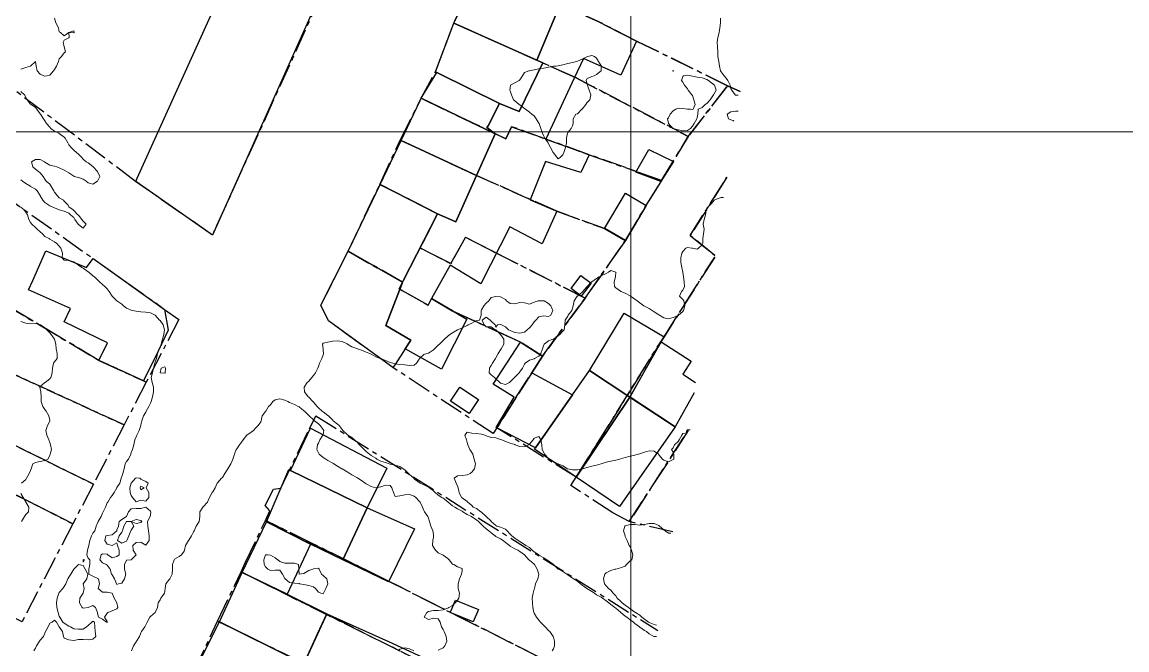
# Model space of a CAD drawing. Header units: centimetres. Extents: x 0 to 642158, y -847 to 649707.
# Drawn here: x 617403.4 to 617518.5, y 619933.3 to 619998.8 of the extents above; entities that cross this region are included whole.
import ezdxf

# ---------------------------------------------------------------- set-up
doc = ezdxf.new("R2010")
doc.units = ezdxf.units.CM
doc.header["$MEASUREMENT"] = 0
doc.linetypes.add('CENTERX2', pattern=[4, 2.5, -0.5, 0.5, -0.5])
doc.layers.add('MEV_grille', color=254, linetype='Continuous', lineweight=9)
doc.layers.add('WAL_topographie 0.5', color=253, linetype='Continuous', lineweight=20)
doc.layers.add('SPW_batiments', color=7, linetype='Continuous')
doc.layers.add('SPW_parcellaire cadastral', color=7, linetype='CENTERX2', lineweight=25, true_color=0xff0542)

# ---------------------------------------------------------------- blocks, each defined once
blk = doc.blocks.new('*U114')
at = {"layer": 'MEV_grille', "transparency": 33554687}
blk.add_lwpolyline([(-1338.46, 0), (1338.46, 0)], dxfattribs=at)
blk = doc.blocks.new('*U115')
at = {"layer": 'MEV_grille', "color": 0, "linetype": 'ByBlock', "lineweight": -2, "transparency": 16777216}
blk.add_blockref('*U114', (0, -2400), dxfattribs=at)
blk = doc.blocks.new('*U112')
at = {"layer": 'MEV_grille', "transparency": 33554687}
blk.add_lwpolyline([(0, 1825.48), (0, -1825.48)], dxfattribs=at)
blk = doc.blocks.new('*U113')
at = {"layer": 'MEV_grille', "color": 0, "linetype": 'ByBlock', "lineweight": -2, "transparency": 16777216}
blk.add_blockref('*U112', (2100, 0), dxfattribs=at)

msp = doc.modelspace()

# ---------------------------------------------------------------- linework, layer by layer
at = {"layer": 'SPW_batiments'}
for points in [[(617434.42, 620001.7), (617423.21, 619976.63), (617415.21, 619982.22), (617415.36, 619982.57), (617425.86, 620005.8), (617434.42, 620001.7)], [(617459.37, 620000.44), (617457.04, 619994.86), (617448.38, 619998.74), (617448.47, 619998.98), (617451.19, 620004.46), (617459.37, 620000.44)], [(617463.42, 619998.91), (617467.42, 619996.87), (617465.77, 619993.32), (617461.89, 619995.04), (617460.93, 619992.98), (617457.97, 619986.64), (617462.08, 619985.16), (617462.29, 619985.08), (617462.39, 619985.04), (617462.49, 619985.01), (617461.61, 619983.16), (617457.94, 619984.3), (617456.33, 619980.3), (617459.13, 619979.1), (617457.58, 619975.72), (617454.21, 619977.5), (617451.18, 619971.52), (617447.98, 619973.47), (617446.06, 619969.99), (617449.73, 619967.84), (617447.09, 619962.64), (617443.3, 619964.76), (617443.89, 619965.67), (617441.29, 619967.2), (617442.96, 619971.51), (617443.04, 619971.72), (617443.11, 619971.86), (617446.69, 619978.84), (617448.58, 619978), (617450.74, 619982.84), (617452.69, 619987.2), (617451.81, 619987.86), (617451.97, 619988.01), (617453.12, 619990.36), (617455.18, 619989.53), (617457.65, 619994.61), (617457.04, 619994.86), (617459.37, 620000.44)], [(617457.04, 619994.86), (617457.65, 619994.61), (617455.18, 619989.53), (617453.12, 619990.36), (617446.8, 619993.47), (617446.6, 619993.57), (617446.45, 619993.65), (617448.38, 619998.74), (617457.04, 619994.86)], [(617446.8, 619993.47), (617453.12, 619990.36), (617451.97, 619988.01), (617451.81, 619987.86), (617452.69, 619987.2), (617444.97, 619990.89), (617445.06, 619991.08), (617445.18, 619991.27), (617446.6, 619993.57), (617446.8, 619993.47)], [(617452.69, 619987.2), (617450.74, 619982.84), (617442.87, 619986.48), (617444.87, 619990.68), (617444.97, 619990.89), (617452.69, 619987.2)], [(617450.74, 619982.84), (617448.58, 619978), (617446.69, 619978.84), (617440.69, 619981.9), (617442.87, 619986.48), (617450.74, 619982.84)], [(617471.26, 619984.29), (617469.97, 619982.22), (617467.34, 619983.19), (617467.45, 619983.37), (617468.72, 619985.56), (617471.26, 619984.29)], [(617446.69, 619978.84), (617443.11, 619971.86), (617443.04, 619971.72), (617437.37, 619974.93), (617437.48, 619975.14), (617440.69, 619981.9), (617446.69, 619978.84)], [(617468.43, 619979.71), (617466.26, 619976.04), (617464.09, 619977.31), (617466.26, 619980.99), (617468.43, 619979.71)], [(617410.09, 619973.23), (617410.78, 619974.18), (617418.23, 619968.87), (617418.61, 619966.7), (617417.55, 619964.52), (617416.03, 619961.4), (617411.38, 619963.55), (617412.26, 619965.38), (617407.74, 619967.58), (617408.41, 619968.95), (617404.03, 619970.9), (617404.48, 619971.9), (617405.86, 619974.98), (617410.09, 619973.23)], [(617443.04, 619971.72), (617442.96, 619971.51), (617441.29, 619967.2), (617443.89, 619965.67), (617443.3, 619964.76), (617442.25, 619963.13), (617442.03, 619962.79), (617435.32, 619967.66), (617434.52, 619969.31), (617437.37, 619974.93), (617443.04, 619971.72)], [(617462.69, 619971.61), (617461.66, 619970.24), (617460.61, 619971.04), (617461.63, 619972.41), (617462.69, 619971.61)], [(617466.74, 619959.72), (617466.74, 619959.72), (617462.53, 619962.51), (617466.14, 619968.46), (617470.29, 619966.02), (617469.94, 619965.5), (617469.98, 619965.47), (617469.19, 619964.08), (617468.79, 619963.36), (617466.74, 619959.72)], [(617457.61, 619964), (617456.49, 619962.24), (617460.74, 619959.94), (617456.88, 619954.41), (617452.78, 619956.55), (617454.66, 619959.7), (617452.49, 619961.07), (617455.34, 619965.44), (617457.61, 619964)], [(617469.19, 619964.07), (617469.98, 619965.47), (617473.1, 619963.46), (617472.24, 619962.12), (617473.58, 619961.25)], [(617473.42, 619960.17), (617471.46, 619956.61), (617469.52, 619957.89), (617466.76, 619959.71), (617466.74, 619959.72), (617469.19, 619964.07)], [(617466.74, 619959.72), (617461.13, 619951.35), (617456.78, 619954.27), (617456.88, 619954.41), (617460.74, 619959.94), (617462.53, 619962.51), (617466.74, 619959.72)], [(617450.94, 619959.47), (617449.98, 619958), (617448.03, 619959.3), (617449.01, 619960.75), (617450.94, 619959.47)], [(617471.46, 619956.61), (617465.63, 619948.32), (617461.13, 619951.35), (617466.74, 619959.72), (617471.46, 619956.61)], [(617441.38, 619952.3), (617439.34, 619948.18), (617431.36, 619952.06), (617433.42, 619956.48), (617441.38, 619952.3)], [(617431.36, 619952.06), (617439.34, 619948.18), (617436.81, 619942.74), (617433.45, 619944.37), (617428.83, 619946.72), (617431.18, 619952.15), (617431.36, 619952.06)], [(617444.26, 619945.99), (617441.56, 619940.45), (617436.81, 619942.74), (617439.34, 619948.18), (617444.26, 619945.99)], [(617433.45, 619944.37), (617430.99, 619939.14), (617426.3, 619941.41), (617428.83, 619946.72), (617433.45, 619944.37)], [(617430.99, 619939.14), (617435.15, 619937.12), (617432.76, 619931.96), (617432.13, 619932.2), (617423.93, 619936.28), (617426.3, 619941.41), (617430.99, 619939.14)], [(617450.93, 619937.55), (617450.38, 619936.27), (617448.01, 619937.24), (617448.1, 619937.44), (617448.55, 619938.52), (617450.93, 619937.55)], [(617432.13, 619932.2), (617430.55, 619928.01), (617430.47, 619927.8), (617430.3, 619927.88), (617421.69, 619931.77), (617423.93, 619936.28), (617432.13, 619932.2)], [(617440.48, 619931.98), (617438.94, 619928.76), (617432.76, 619931.96), (617434.17, 619935.01), (617435.15, 619937.12), (617441.55, 619934.21), (617445.56, 619932.39), (617444.45, 619930.08), (617440.48, 619931.98)]]:
    msp.add_lwpolyline(points, dxfattribs=at)
at = {"layer": 'SPW_parcellaire cadastral'}
for points in [[(617377.67, 620010.1), (617388.74, 620023.61), (617425.84, 620005.77), (617434.54, 620001.65), (617423.21, 619976.63), (617415.2, 619982.22), (617397.21, 619995.8), (617392.01, 619999.71), (617377.67, 620010.1)], [(617478.21, 619991.62), (617476.92, 619992.21), (617467.42, 619996.87), (617463.42, 619998.91), (617451.19, 620004.46), (617454.24, 620010.62), (617454.57, 620011.34)], [(617472.82, 619986.92), (617461.06, 619993.05), (617448.38, 619998.73), (617451.19, 620004.46), (617463.42, 619998.91), (617467.42, 619996.87), (617476.92, 619992.21), (617472.82, 619986.92)], [(617472.82, 619986.92), (617470.02, 619982.31), (617462.49, 619985.01), (617454.4, 619987.93), (617453.79, 619986.68), (617448.63, 619989.14), (617444.97, 619990.89), (617446.45, 619993.65), (617448.38, 619998.73), (617461.06, 619993.05), (617472.82, 619986.92)], [(617472.82, 619986.92), (617476.92, 619992.21), (617478.21, 619991.62)], [(617444.97, 619990.89), (617448.63, 619989.14), (617453.79, 619986.68), (617454.4, 619987.93), (617462.49, 619985.01), (617470.02, 619982.31), (617468.42, 619979.71), (617466.26, 619976.04), (617464.09, 619977.31), (617459.13, 619979.1), (617450.74, 619982.84), (617442.79, 619986.52), (617444.97, 619990.89)], [(617475.57, 619974.33), (617470.29, 619966.02), (617469.94, 619965.5), (617461.13, 619951.35), (617452.86, 619956.51), (617454.82, 619959.6), (617456.49, 619962.24), (617457.61, 619964), (617462.05, 619970.04), (617466.26, 619976.04), (617468.42, 619979.71), (617470.02, 619982.31), (617472.82, 619986.92)], [(617462.05, 619970.04), (617452.81, 619974.75), (617449.58, 619976.39), (617448.06, 619973.64), (617444.86, 619975.28), (617446.69, 619978.84), (617440.67, 619981.91), (617442.79, 619986.52), (617450.74, 619982.84), (617459.13, 619979.1), (617464.09, 619977.31), (617466.26, 619976.04), (617462.05, 619970.04)], [(617391.24, 619974.24), (617394.13, 619972.89), (617401.39, 619969.5), (617411.38, 619963.55), (617416.03, 619961.4), (617416.31, 619961.27), (617414, 619956.81), (617398.7, 619963.87), (617391.43, 619967.23), (617386.86, 619969.4), (617383.14, 619971.38), (617374.1, 619975.78), (617370.66, 619977.59), (617367.01, 619979.5), (617365.42, 619980.28), (617369.63, 619984.83), (617370.16, 619984.56), (617375.23, 619981.98), (617376.56, 619981.31), (617388.46, 619975.58), (617391.24, 619974.24)], [(617391.24, 619974.24), (617397.85, 619983.34), (617410.78, 619974.18), (617418.23, 619968.87), (617419.71, 619967.81), (617416.31, 619961.27), (617416.03, 619961.4), (617411.38, 619963.55), (617401.39, 619969.5), (617394.13, 619972.89), (617391.24, 619974.24)], [(617475.6, 619974.49), (617473.02, 619976.58), (617476.84, 619982.66)], [(617476.84, 619982.66), (617473.02, 619976.58), (617475.6, 619974.49)], [(617437.35, 619974.94), (617440.67, 619981.91), (617446.69, 619978.84), (617444.86, 619975.28), (617448.06, 619973.64), (617449.58, 619976.39), (617452.81, 619974.75), (617462.05, 619970.04), (617457.61, 619964), (617455.34, 619965.44), (617448.3, 619968.67), (617446.06, 619969.99), (617445.69, 619969.31), (617442.67, 619971.01), (617443.04, 619971.72), (617437.35, 619974.94)], [(617414, 619956.81), (617410.8, 619950.64), (617395.9, 619958.01), (617385.18, 619963.31), (617382.41, 619964.78), (617362.09, 619974.45), (617363.41, 619975.98), (617365.42, 619980.28), (617367.01, 619979.5), (617370.66, 619977.59), (617374.1, 619975.78), (617383.14, 619971.38), (617386.86, 619969.4), (617391.43, 619967.23), (617398.7, 619963.87), (617414, 619956.81)], [(617408.65, 619946.49), (617393.97, 619953.99), (617381.43, 619960.2), (617380.3, 619960.75), (617359.16, 619971.13), (617362.09, 619974.45), (617382.41, 619964.78), (617385.18, 619963.31), (617395.9, 619958.01), (617410.8, 619950.64), (617408.65, 619946.49)], [(617437.35, 619974.94), (617443.04, 619971.72), (617442.67, 619971.01), (617445.69, 619969.31), (617446.06, 619969.99), (617448.3, 619968.67), (617455.34, 619965.44), (617457.61, 619964), (617456.49, 619962.24), (617454.82, 619959.6), (617452.86, 619956.51), (617452.48, 619955.91), (617442.03, 619962.79), (617435.32, 619967.66), (617434.52, 619969.31), (617437.35, 619974.94)], [(617472.81, 619956.22), (617466.65, 619946.73), (617464.94, 619947.64), (617460.57, 619950.51), (617461.13, 619951.35), (617469.94, 619965.5), (617470.29, 619966.02), (617475.57, 619974.33)], [(617370.02, 619933.51), (617366.36, 619935.25), (617369.24, 619941.29), (617363.82, 619943.87), (617366.18, 619957.71), (617353.86, 619963.69), (617353.14, 619964.04), (617359.16, 619971.13), (617380.3, 619960.75), (617381.43, 619960.2), (617393.97, 619953.99), (617408.65, 619946.49), (617403.36, 619936.28), (617377.31, 619948.88), (617370.02, 619933.51)], [(617463.96, 619922.66), (617464.4, 619928.99), (617441.37, 619940.62), (617433.54, 619944.49), (617428.73, 619946.86), (617429.19, 619947.84), (617428.72, 619948.42), (617429.57, 619950.1), (617430.34, 619950.22), (617433.32, 619956.41), (617433.98, 619957.78), (617469.64, 619935.37)], [(617471.2, 619945.65), (617466.65, 619946.73), (617472.81, 619956.22)], [(617426.19, 619941.48), (617426.62, 619942.41), (617428.73, 619946.86), (617433.54, 619944.49), (617441.37, 619940.62), (617464.4, 619928.99), (617463.96, 619922.66), (617461.04, 619924.11), (617445.1, 619932.06), (617426.19, 619941.48)], [(617464.33, 619916.6), (617463.77, 619916.88), (617456.95, 619920.19), (617439.3, 619928.78), (617432.39, 619932.13), (617423.75, 619936.34), (617426.19, 619941.48), (617445.1, 619932.06), (617461.04, 619924.11), (617463.96, 619922.66), (617466.54, 619921.37), (617467.43, 619920.93)], [(617456.95, 619920.19), (617455.32, 619917.34), (617452.03, 619911.56), (617447.87, 619913.61), (617428.03, 619923.33), (617419.57, 619927.48), (617423.75, 619936.34), (617432.39, 619932.13), (617439.3, 619928.78), (617456.95, 619920.19)]]:
    msp.add_lwpolyline(points, dxfattribs=at)
at = {"layer": 'WAL_topographie 0.5'}
for points in [[(617403.25, 619993.92), (617403.75, 619994.09), (617404.25, 619994.25), (617404.25, 619994.25), (617404.75, 619994.75), (617404.75, 619994.75), (617404.75, 619994.75), (617404.84, 619994.25), (617404.93, 619993.75), (617405.25, 619993.41), (617405.62, 619993.25), (617405.75, 619993.21), (617405.94, 619993.25), (617406.25, 619993.32), (617406.65, 619993.75), (617406.75, 619993.9), (617406.95, 619994.25), (617407.15, 619994.75), (617407.25, 619995), (617407.46, 619995.25), (617407.75, 619995.62), (617407.89, 619995.75), (617407.75, 619996.25), (617407.75, 619996.25), (617407.66, 619996.75), (617407.75, 619996.95), (617408.25, 619997.19), (617408.29, 619997.25), (617408.25, 619997.75), (617407.75, 619997.42), (617407.38, 619997.75), (617407.25, 619997.84), (617407.15, 619998.25), (617406.9, 619998.75), (617406.75, 619999.25)], [(617476.17, 619999.25), (617476.18, 619998.75), (617476.11, 619998.25), (617476.03, 619997.75), (617475.9, 619997.25), (617475.82, 619996.75), (617475.87, 619996.25), (617475.89, 619995.75), (617475.9, 619995.25), (617475.99, 619994.75), (617476.07, 619994.25), (617476.18, 619993.75), (617476.25, 619993.66), (617476.55, 619993.25), (617476.75, 619993.01), (617476.95, 619992.75), (617477.18, 619992.25), (617477.25, 619991.89), (617477.34, 619991.75), (617477.71, 619991.25), (617477.75, 619991.21), (617478, 619991.21)], [(617408.75, 619997.71), (617408.79, 619997.75), (617408.75, 619997.92), (617408.25, 619997.75), (617408.75, 619997.71)], [(617459.48, 619984.75), (617459.25, 619984.57), (617459.12, 619984.75), (617458.75, 619985.19), (617458.72, 619985.25), (617458.46, 619985.75), (617458.25, 619986.16), (617458.2, 619986.25), (617457.87, 619986.75), (617457.75, 619986.94), (617457.61, 619987.25), (617457.44, 619987.75), (617457.27, 619988.25), (617457.25, 619988.31), (617456.96, 619988.75), (617456.75, 619989.06), (617456.5, 619989.25), (617456.25, 619989.44), (617455.83, 619989.75), (617455.75, 619989.82), (617455.25, 619990.2), (617455.17, 619990.25), (617454.75, 619990.63), (617454.6, 619990.75), (617454.4, 619991.25), (617454.25, 619991.68), (617454.23, 619991.75), (617454.25, 619992), (617454.28, 619992.25), (617454.75, 619992.49), (617455.19, 619992.75), (617455.25, 619992.81), (617455.53, 619993.25), (617455.75, 619993.59), (617456.18, 619993.75), (617456.25, 619993.77), (617456.75, 619993.86), (617457.25, 619993.97), (617457.75, 619994.03), (617458.25, 619994.14), (617458.75, 619994.23), (617459, 619994.25), (617459.25, 619994.27), (617459.75, 619994.37), (617460.25, 619994.53), (617460.75, 619994.63), (617461.18, 619994.75), (617461.25, 619994.77), (617461.75, 619994.98), (617462.25, 619995.22), (617462.35, 619995.25), (617462.75, 619995.36), (617463.04, 619995.25), (617463.25, 619995.09), (617463.47, 619994.75), (617463.75, 619994.28), (617463.78, 619994.25), (617463.75, 619994), (617463.73, 619993.75), (617463.25, 619993.36), (617463, 619993.25), (617462.75, 619993.18), (617462.25, 619992.94), (617462.17, 619992.75), (617462.25, 619992.5), (617462.31, 619992.25), (617462.49, 619991.75), (617462.67, 619991.25), (617462.56, 619990.75), (617462.25, 619990.41), (617462.12, 619990.25), (617461.75, 619989.77), (617461.72, 619989.75), (617461.25, 619989.28), (617461.11, 619989.25), (617460.83, 619988.75), (617460.83, 619988.25), (617460.75, 619988.03), (617460.61, 619987.75), (617460.25, 619987.31), (617460.21, 619987.25), (617460.11, 619986.75), (617460.12, 619986.25), (617460.02, 619985.75), (617459.84, 619985.25), (617459.75, 619984.98), (617459.48, 619984.75)], [(617471.28, 619993.75), (617471.25, 619993.71), (617471.19, 619993.75), (617471.25, 619993.82), (617471.28, 619993.75)], [(617473.05, 619987.75), (617472.75, 619987.55), (617472.25, 619987.5), (617471.75, 619987.6), (617471.25, 619987.74), (617471.22, 619987.75), (617470.76, 619988.25), (617470.75, 619988.31), (617470.65, 619988.75), (617470.75, 619988.87), (617470.93, 619989.25), (617471.25, 619989.59), (617471.51, 619989.75), (617471.75, 619989.87), (617472.25, 619989.84), (617472.75, 619989.77), (617473.05, 619989.75), (617473.25, 619989.73), (617473.34, 619989.75), (617473.54, 619990.25), (617473.41, 619990.75), (617473.25, 619991.17), (617473.19, 619991.25), (617472.8, 619991.75), (617472.75, 619991.89), (617472.43, 619992.25), (617472.25, 619992.58), (617472.12, 619992.75), (617472.25, 619993.17), (617472.31, 619993.25), (617472.75, 619993.3), (617473.07, 619993.25), (617473.25, 619993.21), (617473.75, 619993.11), (617474.25, 619993.02), (617474.75, 619992.85), (617474.91, 619992.75), (617475.25, 619992.51), (617475.56, 619992.25), (617475.72, 619991.75), (617475.44, 619991.25), (617475.25, 619990.93), (617475.11, 619990.75), (617474.75, 619990.34), (617474.58, 619990.25), (617474.25, 619989.95), (617473.84, 619989.75), (617473.82, 619989.25), (617473.75, 619988.88), (617473.72, 619988.75), (617473.42, 619988.25), (617473.25, 619987.98), (617473.05, 619987.75)], [(617403.25, 619982.37), (617403.42, 619982.25), (617403.75, 619982.02), (617404.17, 619981.75), (617404.25, 619981.7), (617404.75, 619981.43), (617404.95, 619981.25), (617405.24, 619980.75), (617405.25, 619980.72), (617405.54, 619980.25), (617405.75, 619980.01), (617406.15, 619979.75), (617406.25, 619979.69), (617406.75, 619979.48), (617407.25, 619979.25), (617407.25, 619979.25), (617407.75, 619979.11), (617408.25, 619978.92), (617408.42, 619978.75), (617408.75, 619978.45), (617408.88, 619978.25), (617409.23, 619977.75), (617409.25, 619977.72), (617409.75, 619977.33), (617410.03, 619977.75), (617409.75, 619978.08), (617409.6, 619978.25), (617409.25, 619978.71), (617409.18, 619978.75), (617408.75, 619979.18), (617408.68, 619979.25), (617408.25, 619979.58), (617408.17, 619979.75), (617407.75, 619980.17), (617407.67, 619980.25), (617407.25, 619980.51), (617407.01, 619980.75), (617406.75, 619981.11), (617406.68, 619981.25), (617406.37, 619981.75), (617406.25, 619981.92), (617405.89, 619982.25), (617405.75, 619982.44), (617405.56, 619982.75), (617405.25, 619983.12), (617405.09, 619983.25), (617404.75, 619983.51), (617404.49, 619983.75), (617404.36, 619984.25), (617404.75, 619984.5), (617405.25, 619984.5), (617405.71, 619984.25), (617405.75, 619984.22), (617406.25, 619983.93), (617406.75, 619983.81), (617406.98, 619983.75), (617407.25, 619983.65), (617407.75, 619983.41), (617408.01, 619983.25), (617408.25, 619983.1), (617408.75, 619982.77), (617408.81, 619982.75), (617409.25, 619982.62), (617409.75, 619982.47), (617410.06, 619982.25), (617410.25, 619982.09), (617410.75, 619981.95), (617411.22, 619982.25), (617411.25, 619982.31), (617411.47, 619982.75), (617411.25, 619983.19), (617411.24, 619983.25), (617410.78, 619983.75), (617410.75, 619983.77), (617410.25, 619984.15), (617410.04, 619984.25), (617409.75, 619984.53), (617409.57, 619984.75), (617409.25, 619985.08), (617409.05, 619985.25), (617408.75, 619985.48), (617408.48, 619985.75), (617408.25, 619986.05), (617408.15, 619986.25), (617407.85, 619986.75), (617407.75, 619986.85), (617407.25, 619987.21), (617407.19, 619987.25), (617406.75, 619987.45), (617406.38, 619987.75), (617406.25, 619987.89), (617405.9, 619988.25), (617405.75, 619988.53), (617405.59, 619988.75), (617405.27, 619989.25), (617405.25, 619989.27), (617404.9, 619989.75), (617404.75, 619989.93), (617404.33, 619990.25), (617404.25, 619990.29), (617403.9, 619990.75), (617403.75, 619991), (617403.61, 619991.25), (617403.25, 619991.61)], [(617478, 619989.54), (617477.75, 619989.54), (617477.25, 619989.48), (617476.87, 619989.25), (617477.01, 619988.75), (617477.25, 619988.64), (617477.5, 619988.58), (617477.57, 619988.5)], [(617476.5, 619980.53), (617476.25, 619980.53), (617475.75, 619980.37), (617475.52, 619980.25), (617475.25, 619979.91), (617475.07, 619979.75), (617474.75, 619979.43), (617474.68, 619979.25), (617474.61, 619978.75), (617474.48, 619978.25), (617474.38, 619977.75), (617474.46, 619977.25), (617474.4, 619976.75), (617474.35, 619976.25), (617474.33, 619975.75), (617474.25, 619975.61), (617473.87, 619975.25), (617473.75, 619975.16), (617473.25, 619975.24), (617473.2, 619975.25), (617472.75, 619975.33), (617472.57, 619975.25), (617472.25, 619974.9), (617472.16, 619974.75), (617472.03, 619974.25), (617472.04, 619973.75), (617472.13, 619973.25), (617472.25, 619972.77), (617472.25, 619972.75), (617472.33, 619972.25), (617472.39, 619971.75), (617472.42, 619971.25), (617472.25, 619970.89), (617472.12, 619970.75), (617471.9, 619970.25), (617472.25, 619969.91), (617472.34, 619969.75), (617472.45, 619969.25), (617472.31, 619968.75), (617472.25, 619968.65), (617471.79, 619968.25), (617471.75, 619968.22), (617471.25, 619968.01), (617470.75, 619967.87), (617470.25, 619968), (617469.83, 619968.25), (617469.75, 619968.3), (617469.25, 619968.62), (617469.05, 619968.75), (617468.75, 619968.97), (617468.25, 619969.22), (617468.19, 619969.25), (617467.75, 619969.55), (617467.5, 619969.75), (617467.25, 619969.95), (617466.78, 619970.25), (617466.75, 619970.27), (617466.25, 619970.55), (617465.77, 619970.75), (617465.75, 619970.76), (617465.25, 619971.12), (617465.13, 619971.25), (617465.08, 619971.75), (617465.22, 619972.25), (617465.25, 619972.75), (617464.75, 619972.92), (617464.49, 619972.75), (617464.25, 619972.62), (617463.75, 619972.37), (617463.51, 619972.25), (617463.25, 619972.1), (617462.75, 619971.76), (617462.74, 619971.75), (617462.26, 619971.25), (617462.25, 619971.24), (617461.82, 619970.75), (617461.75, 619970.68), (617461.25, 619970.26), (617461.23, 619970.25), (617460.93, 619969.75), (617460.83, 619969.25), (617460.75, 619968.98), (617460.68, 619968.75), (617460.31, 619968.25), (617460.25, 619968.17), (617459.99, 619967.75), (617459.95, 619967.25), (617459.89, 619966.75), (617459.75, 619966.59), (617459.42, 619966.25), (617459.25, 619966.1), (617458.75, 619965.76), (617458.72, 619965.75), (617458.25, 619965.59), (617457.78, 619965.25), (617457.75, 619965.17), (617457.63, 619964.75), (617457.44, 619964.25), (617457.25, 619963.99), (617456.8, 619963.75), (617456.75, 619963.72), (617456.25, 619963.56), (617455.82, 619963.25), (617455.75, 619963.15), (617455.55, 619962.75), (617455.25, 619962.36), (617455.17, 619962.25), (617454.75, 619961.8), (617454.7, 619961.75), (617454.25, 619961.3), (617454.17, 619961.25), (617453.75, 619961.03), (617453.25, 619961.16), (617453.16, 619961.25), (617452.75, 619961.61), (617452.6, 619961.75), (617452.25, 619962.05), (617452.07, 619962.25), (617452.08, 619962.75), (617452.25, 619963.01), (617452.39, 619963.25), (617452.71, 619963.75), (617452.75, 619963.81), (617452.98, 619964.25), (617453.25, 619964.66), (617453.31, 619964.75), (617453.58, 619965.25), (617453.6, 619965.75), (617453.25, 619966.25), (617453.25, 619966.25), (617452.75, 619966.73), (617452.69, 619966.75), (617452.25, 619967.04), (617451.75, 619967.06), (617451.55, 619967.25), (617451.33, 619967.75), (617451.75, 619968.05), (617452.17, 619967.75), (617452.25, 619967.65), (617452.68, 619967.25), (617452.75, 619967), (617452.92, 619967.25), (617453.25, 619967.29), (617453.36, 619967.25), (617453.75, 619967.04), (617454.09, 619966.75), (617454.25, 619966.66), (617454.75, 619966.47), (617455.25, 619966.38), (617455.75, 619966.51), (617456.01, 619966.75), (617456.25, 619966.96), (617456.55, 619967.25), (617456.75, 619967.56), (617456.93, 619967.75), (617457.25, 619968.09), (617457.75, 619968.19), (617458.25, 619968.12), (617458.5, 619968.25), (617458.7, 619968.75), (617458.5, 619969.25), (617458.25, 619969.49), (617457.78, 619969.75), (617457.75, 619969.76), (617457.25, 619969.77), (617457.15, 619969.75), (617456.75, 619969.63), (617456.25, 619969.43), (617455.75, 619969.57), (617455.25, 619969.6), (617454.75, 619969.45), (617454.25, 619969.5), (617453.88, 619969.75), (617453.75, 619969.89), (617453.25, 619970.19), (617452.75, 619970.23), (617452.25, 619970.1), (617452.03, 619969.75), (617451.75, 619969.51), (617451.51, 619969.25), (617451.25, 619968.84), (617451.21, 619968.75), (617451.22, 619968.25), (617451.06, 619967.75), (617450.75, 619967.72), (617450.25, 619967.44), (617449.88, 619967.25), (617449.75, 619967.18), (617449.25, 619966.96), (617448.8, 619966.75), (617448.75, 619966.72), (617448.25, 619966.43), (617447.97, 619966.25), (617447.75, 619966.07), (617447.4, 619965.75), (617447.25, 619965.61), (617446.88, 619965.25), (617446.75, 619965.13), (617446.35, 619964.75), (617446.25, 619964.66), (617445.75, 619964.3), (617445.57, 619964.25), (617445.25, 619964.16), (617444.81, 619963.75), (617444.75, 619963.67), (617444.47, 619963.25), (617444.25, 619963.04), (617443.75, 619963.03), (617443.25, 619963.09), (617442.75, 619963.13), (617442.25, 619963.2), (617442.02, 619963.25), (617441.75, 619963.34), (617441.25, 619963.55), (617440.75, 619963.74), (617440.71, 619963.75), (617440.25, 619963.93), (617439.75, 619964.19), (617439.62, 619964.25), (617439.25, 619964.42), (617438.75, 619964.63), (617438.34, 619964.75), (617438.25, 619964.78), (617437.75, 619964.95), (617437.3, 619965.25), (617437.25, 619965.28), (617436.75, 619965.52), (617436.25, 619965.6), (617435.75, 619965.55), (617435.25, 619965.45), (617434.75, 619965.33), (617434.67, 619965.25), (617434.74, 619964.75), (617434.75, 619964.65), (617434.78, 619964.25), (617434.75, 619964.14), (617434.63, 619963.75), (617434.38, 619963.25), (617434.25, 619962.92), (617434.19, 619962.75), (617433.96, 619962.25), (617433.75, 619961.96), (617433.57, 619961.75), (617433.25, 619961.38), (617433.1, 619961.25), (617432.77, 619960.75), (617432.82, 619960.25), (617433.2, 619959.75), (617433.25, 619959.7), (617433.68, 619959.25), (617433.75, 619959.18), (617434.12, 619958.75), (617434.25, 619958.61), (617434.65, 619958.25), (617434.75, 619958.19), (617435.25, 619957.8), (617435.3, 619957.75), (617435.75, 619957.3), (617435.8, 619957.25), (617436.25, 619956.89), (617436.41, 619956.75), (617436.75, 619956.33), (617436.81, 619956.25), (617437.25, 619955.8), (617437.32, 619955.75), (617437.75, 619955.51), (617438.03, 619955.25), (617438.25, 619955.05), (617438.53, 619954.75), (617438.75, 619954.52), (617439.03, 619954.25), (617439.25, 619954.03), (617439.59, 619953.75), (617439.75, 619953.64), (617440.25, 619953.33), (617440.36, 619953.25), (617440.75, 619953.03), (617441.25, 619952.88), (617441.65, 619952.75), (617441.75, 619952.73), (617442.25, 619952.62), (617442.75, 619952.48), (617443.1, 619952.25), (617443.25, 619952.13), (617443.64, 619951.75), (617443.75, 619951.65), (617444.19, 619951.25), (617444.25, 619951.2), (617444.75, 619950.81), (617444.86, 619950.75), (617445.25, 619950.57), (617445.75, 619950.32), (617445.85, 619950.25), (617446.25, 619949.93), (617446.44, 619949.75), (617446.75, 619949.5), (617447.13, 619949.25), (617447.25, 619949.17), (617447.75, 619948.78), (617447.79, 619948.75), (617448.25, 619948.39), (617448.47, 619948.25), (617448.75, 619948.06), (617449.25, 619947.8), (617449.33, 619947.75), (617449.75, 619947.48), (617450.21, 619947.25), (617450.25, 619947.23), (617450.75, 619946.92), (617450.95, 619946.75), (617451.25, 619946.43), (617451.44, 619946.25), (617451.75, 619945.98), (617452.04, 619945.75), (617452.25, 619945.55), (617452.69, 619945.25), (617452.75, 619945.19), (617453.25, 619944.93), (617453.52, 619944.75), (617453.75, 619944.56), (617454.17, 619944.25), (617454.25, 619944.18), (617454.75, 619943.89), (617455.06, 619943.75), (617455.25, 619943.61), (617455.75, 619943.25), (617455.75, 619943.25), (617456.2, 619942.75), (617456.25, 619942.69), (617456.75, 619942.27), (617456.79, 619942.25), (617457.07, 619941.75), (617457.23, 619941.25), (617457.12, 619940.75), (617456.88, 619940.25), (617456.77, 619939.75), (617456.75, 619939.67), (617456.63, 619939.25), (617456.53, 619938.75), (617456.57, 619938.25), (617456.62, 619937.75), (617456.71, 619937.25), (617456.75, 619937.17), (617456.99, 619936.75), (617457.25, 619936.44), (617457.4, 619936.25), (617457.75, 619935.88), (617457.88, 619935.75), (617458.25, 619935.37), (617458.37, 619935.25), (617458.72, 619934.75), (617458.75, 619934.67), (617458.88, 619934.25), (617458.86, 619933.75), (617458.75, 619933.46), (617458.62, 619933.25)], [(617403.25, 619979.54), (617403.59, 619979.25), (617403.75, 619979.03), (617403.92, 619978.75), (617404.08, 619978.25), (617404.25, 619977.92), (617404.37, 619977.75), (617404.75, 619977.4), (617404.94, 619977.25), (617405.25, 619976.97), (617405.5, 619976.75), (617405.75, 619976.47), (617406.18, 619976.25), (617406.25, 619976.2), (617406.75, 619975.91), (617406.98, 619975.75), (617407.25, 619975.47), (617407.41, 619975.25), (617407.59, 619974.75), (617407.53, 619974.25), (617407.75, 619974), (617408.25, 619973.96), (617408.75, 619973.82), (617408.85, 619973.75), (617409.25, 619973.49), (617409.61, 619973.25), (617409.75, 619973.16), (617410.25, 619972.8), (617410.33, 619972.75), (617410.75, 619972.38), (617410.92, 619972.25), (617411.25, 619971.93), (617411.45, 619971.75), (617411.75, 619971.47), (617412, 619971.25), (617412.25, 619971.03), (617412.46, 619970.75), (617412.75, 619970.26), (617412.76, 619970.25), (617413.25, 619969.76), (617413.26, 619969.75), (617413.75, 619969.41), (617413.95, 619969.25), (617414.25, 619968.99), (617414.75, 619968.78), (617414.86, 619968.75), (617415.25, 619968.67), (617415.75, 619968.63), (617416.25, 619968.59), (617416.75, 619968.5), (617417.25, 619968.25), (617417.25, 619968.25), (617417.7, 619967.75), (617417.75, 619967.71), (617418.06, 619967.25), (617418.21, 619966.75), (617418.15, 619966.25), (617418.02, 619965.75), (617417.86, 619965.25), (617417.75, 619964.97), (617417.64, 619964.75), (617417.47, 619964.25), (617417.38, 619963.75), (617417.25, 619963.39), (617417.21, 619963.25), (617417.08, 619962.75), (617416.96, 619962.25), (617416.83, 619961.75), (617416.92, 619961.25), (617417.08, 619960.75), (617417.08, 619960.25), (617416.96, 619959.75), (617416.81, 619959.25), (617416.75, 619959.1), (617416.57, 619958.75), (617416.31, 619958.25), (617416.25, 619958.15), (617416.03, 619957.75), (617415.86, 619957.25), (617415.75, 619956.82), (617415.73, 619956.75), (617415.57, 619956.25), (617415.32, 619955.75), (617415.25, 619955.58), (617415.12, 619955.25), (617415.02, 619954.75), (617414.88, 619954.25), (617414.75, 619953.93), (617414.69, 619953.75), (617414.45, 619953.25), (617414.25, 619953.01), (617414.13, 619952.75), (617414, 619952.25), (617413.87, 619951.75), (617413.75, 619951.45), (617413.68, 619951.25), (617413.56, 619950.75), (617413.25, 619950.28), (617413.23, 619950.25), (617412.97, 619949.75), (617412.75, 619949.45), (617412.6, 619949.25), (617412.29, 619948.75), (617412.25, 619948.69), (617412.05, 619948.25), (617411.82, 619947.75), (617411.75, 619947.62), (617411.61, 619947.25), (617411.29, 619946.75), (617411.25, 619946.67), (617411.09, 619946.25), (617410.94, 619945.75), (617410.75, 619945.53), (617410.6, 619945.25), (617410.44, 619944.75), (617410.32, 619944.25), (617410.25, 619944), (617410.18, 619943.75), (617410.1, 619943.25), (617410.25, 619942.9), (617410.44, 619942.75), (617410.42, 619942.25), (617410.34, 619941.75), (617410.34, 619941.25), (617410.75, 619941.05), (617411.25, 619940.79), (617411.33, 619940.75), (617411.43, 619940.25), (617411.31, 619939.75), (617411.75, 619939.35), (617412.25, 619939.36), (617412.75, 619939.25), (617412.75, 619939.25), (617412.97, 619938.75), (617413.25, 619938.25), (617413.25, 619938.25), (617413.34, 619937.75), (617413.25, 619937.61), (617412.75, 619937.42), (617412.31, 619937.25), (617412.25, 619937.18), (617411.95, 619936.75), (617412.25, 619936.32), (617412.27, 619936.25), (617412.25, 619936.22), (617412.18, 619936.25), (617411.75, 619936.55), (617411.35, 619936.75), (617411.25, 619937), (617411.22, 619937.25), (617411.02, 619937.75), (617410.75, 619937.96), (617410.25, 619937.75), (617410.25, 619937.75), (617409.75, 619937.68), (617409.64, 619937.75), (617409.35, 619938.25), (617409.38, 619938.75), (617409.75, 619939.25), (617409.75, 619939.25), (617409.84, 619939.75), (617409.75, 619940.25), (617409.75, 619940.25), (617409.75, 619940.25), (617410.13, 619940.75), (617410.21, 619941.25), (617409.95, 619941.75), (617409.75, 619942.15), (617409.25, 619942.25), (617408.75, 619941.75), (617408.75, 619941.75), (617408.46, 619941.25), (617408.25, 619940.93), (617408.12, 619940.75), (617407.93, 619940.25), (617407.75, 619939.97), (617407.6, 619939.75), (617407.25, 619939.34), (617407.19, 619939.25), (617407.03, 619938.75), (617406.95, 619938.25), (617407, 619937.75), (617407.14, 619937.25), (617407.25, 619936.86), (617407.31, 619936.75), (617407.6, 619936.25), (617407.75, 619936.14), (617408.25, 619935.82), (617408.42, 619935.75), (617408.75, 619935.53), (617409.25, 619935.5), (617409.75, 619935.51), (617410.08, 619935.75), (617410.25, 619935.88), (617410.64, 619936.25), (617410.75, 619936.35), (617410.9, 619936.25), (617410.95, 619935.75), (617410.99, 619935.25), (617411.07, 619934.75), (617410.75, 619934.46), (617410.25, 619934.38), (617409.75, 619934.41), (617409.25, 619934.41), (617408.75, 619934.33), (617408.25, 619934.39), (617407.75, 619934.58), (617407.69, 619934.75), (617407.59, 619935.25), (617407.25, 619935.75), (617407.25, 619935.75), (617406.96, 619936.25), (617406.75, 619936.46), (617406.52, 619936.25), (617406.25, 619936.12), (617406.09, 619935.75), (617405.81, 619935.25), (617405.75, 619935.08), (617405.61, 619934.75), (617405.25, 619934.34), (617405.19, 619934.25), (617404.88, 619933.75), (617404.75, 619933.54), (617404.59, 619933.25)], [(617403.25, 619967.61), (617403.75, 619967.43), (617404.25, 619967.37), (617404.75, 619967.38), (617405.25, 619967.27), (617405.27, 619967.25), (617405.75, 619966.93), (617405.95, 619966.75), (617406.25, 619966.41), (617406.39, 619966.25), (617406.75, 619965.77), (617406.76, 619965.75), (617406.9, 619965.25), (617406.92, 619964.75), (617407.03, 619964.25), (617407.04, 619963.75), (617406.75, 619963.39), (617406.64, 619963.25), (617406.55, 619962.75), (617406.51, 619962.25), (617406.36, 619961.75), (617406.25, 619961.62), (617405.77, 619961.25), (617405.75, 619961.24), (617405.25, 619960.83), (617405.22, 619960.75), (617405.25, 619960.58), (617405.31, 619960.25), (617405.36, 619959.75), (617405.34, 619959.25), (617405.53, 619958.75), (617405.75, 619958.42), (617405.88, 619958.25), (617406.16, 619957.75), (617406.25, 619957.31), (617406.27, 619957.25), (617406.25, 619957.21), (617406.01, 619956.75), (617405.84, 619956.25), (617405.96, 619955.75), (617406.16, 619955.25), (617406.25, 619954.99), (617406.33, 619954.75), (617406.42, 619954.25), (617406.31, 619953.75), (617406.25, 619953.62), (617406.04, 619953.25), (617405.75, 619953.09), (617405.25, 619952.99), (617404.75, 619952.89), (617404.48, 619952.75), (617404.32, 619952.25), (617404.25, 619952.06), (617404.12, 619951.75), (617403.82, 619951.25), (617403.75, 619951.13), (617403.29, 619950.75)], [(617418.27, 619962.25), (617418.25, 619962.21), (617417.75, 619962.25), (617417.75, 619962.25), (617417.75, 619962.25), (617417.88, 619962.75), (617418.25, 619962.88), (617418.31, 619962.75), (617418.27, 619962.25)], [(617414.77, 619933.25), (617414.99, 619933.75), (617415.25, 619934.18), (617415.3, 619934.25), (617415.6, 619934.75), (617415.75, 619935.11), (617415.81, 619935.25), (617416.15, 619935.75), (617416.25, 619935.96), (617416.4, 619936.25), (617416.67, 619936.75), (617416.75, 619936.82), (617417.25, 619937.25), (617417.25, 619937.25), (617417.48, 619937.75), (617417.57, 619938.25), (617417.75, 619938.58), (617417.84, 619938.75), (617418.21, 619939.25), (617418.25, 619939.46), (617418.29, 619939.75), (617418.34, 619940.25), (617418.75, 619940.72), (617418.77, 619940.75), (617419, 619941.25), (617419.04, 619941.75), (617419.05, 619942.25), (617419.21, 619942.75), (617419.25, 619942.81), (617419.75, 619943.1), (617419.97, 619943.25), (617420.25, 619943.64), (617420.29, 619943.75), (617420.41, 619944.25), (617420.71, 619944.75), (617420.75, 619944.79), (617421.02, 619945.25), (617421.25, 619945.67), (617421.29, 619945.75), (617421.52, 619946.25), (617421.75, 619946.63), (617421.82, 619946.75), (617421.89, 619947.25), (617421.9, 619947.75), (617422.22, 619948.25), (617422.25, 619948.28), (617422.68, 619948.75), (617422.75, 619948.92), (617422.9, 619949.25), (617423.18, 619949.75), (617423.25, 619949.84), (617423.49, 619950.25), (617423.72, 619950.75), (617423.75, 619950.79), (617424.17, 619951.25), (617424.25, 619951.34), (617424.52, 619951.75), (617424.75, 619952.12), (617424.83, 619952.25), (617425.14, 619952.75), (617425.25, 619953.08), (617425.32, 619953.25), (617425.5, 619953.75), (617425.7, 619954.25), (617425.75, 619954.32), (617426.03, 619954.75), (617426.25, 619955.01), (617426.4, 619955.25), (617426.75, 619955.71), (617426.81, 619955.75), (617427.25, 619956.07), (617427.49, 619956.25), (617427.75, 619956.51), (617427.97, 619956.75), (617428.25, 619957.15), (617428.29, 619957.25), (617428.41, 619957.75), (617428.75, 619958.22), (617428.76, 619958.25), (617429.06, 619958.75), (617429.25, 619958.92), (617429.51, 619959.25), (617429.75, 619959.44), (617430.25, 619959.55), (617430.75, 619959.4), (617431.06, 619959.25), (617431.25, 619959.16), (617431.75, 619958.95), (617432.15, 619958.75), (617432.25, 619958.69), (617432.75, 619958.3), (617432.8, 619958.25), (617433.25, 619957.81), (617433.3, 619957.75), (617433.75, 619957.33), (617433.86, 619957.25), (617434.25, 619956.92), (617434.45, 619956.75), (617434.75, 619956.35), (617434.83, 619956.25), (617434.75, 619955.81), (617434.73, 619955.75), (617434.39, 619955.25), (617434.25, 619954.92), (617434.16, 619954.75), (617434.11, 619954.25), (617434.25, 619953.9), (617434.34, 619953.75), (617434.75, 619953.43), (617435.02, 619953.25), (617435.25, 619953.11), (617435.75, 619952.82), (617435.86, 619952.75), (617436.25, 619952.52), (617436.71, 619952.25), (617436.75, 619952.23), (617437.25, 619951.92), (617437.53, 619951.75), (617437.75, 619951.62), (617438.25, 619951.33), (617438.38, 619951.25), (617438.75, 619951.02), (617439.14, 619950.75), (617439.25, 619950.68), (617439.75, 619950.38), (617440.25, 619950.25), (617440.75, 619950.34), (617441.25, 619950.52), (617441.75, 619950.48), (617441.92, 619950.25), (617442.08, 619949.75), (617442.25, 619949.36), (617442.75, 619949.4), (617443.25, 619949.53), (617443.75, 619949.57), (617444.25, 619949.37), (617444.43, 619949.25), (617444.75, 619948.87), (617444.85, 619948.75), (617445.12, 619948.25), (617445.25, 619947.88), (617445.32, 619947.75), (617445.66, 619947.25), (617445.75, 619947.07), (617445.83, 619946.75), (617445.99, 619946.25), (617446.17, 619945.75), (617446.25, 619945.37), (617446.27, 619945.25), (617446.25, 619945.11), (617446.18, 619944.75), (617446.15, 619944.25), (617446.25, 619944.05), (617446.46, 619943.75), (617446.75, 619943.47), (617447.2, 619943.25), (617447.25, 619943.21), (617447.75, 619942.89), (617447.89, 619942.75), (617448.25, 619942.3), (617448.39, 619942.25), (617448.75, 619942), (617449.25, 619941.82), (617449.26, 619941.75), (617449.25, 619941.58), (617449.18, 619941.25), (617448.97, 619940.75), (617448.81, 619940.25), (617448.82, 619939.75), (617448.96, 619939.25), (617448.88, 619938.75), (617448.75, 619938.52), (617448.52, 619938.25), (617448.25, 619937.98), (617447.85, 619937.75), (617447.75, 619937.7), (617447.25, 619937.51), (617446.75, 619937.44), (617446.25, 619937.45), (617445.75, 619937.35), (617445.57, 619937.25), (617445.27, 619936.75), (617445.75, 619936.51), (617446.25, 619936.65), (617446.75, 619936.57), (617446.95, 619936.25), (617447.1, 619935.75), (617447.25, 619935.48), (617447.36, 619935.25), (617447.59, 619934.75), (617447.64, 619934.25), (617447.45, 619933.75), (617447.25, 619933.55), (617446.75, 619933.32)], [(617472.5, 619955.96), (617472.25, 619955.92), (617472.16, 619955.75), (617471.85, 619955.25), (617471.75, 619955.1), (617471.37, 619954.75), (617471.25, 619954.44), (617471.08, 619954.25), (617471.25, 619953.97), (617471.32, 619953.75), (617471.3, 619953.25), (617471.25, 619953.2), (617470.75, 619952.97), (617470.25, 619953.15), (617470.14, 619953.25), (617469.75, 619953.71), (617469.71, 619953.75), (617469.25, 619954.09), (617468.75, 619954.1), (617468.25, 619953.96), (617467.75, 619953.8), (617467.58, 619953.75), (617467.25, 619953.67), (617466.75, 619953.55), (617466.25, 619953.42), (617465.75, 619953.28), (617465.67, 619953.25), (617465.25, 619953.15), (617464.75, 619953.03), (617464.25, 619952.92), (617463.75, 619952.75), (617463.75, 619952.75), (617463.25, 619952.62), (617462.75, 619952.5), (617462.25, 619952.38), (617461.84, 619952.25), (617461.75, 619952.23), (617461.25, 619952.13), (617460.75, 619952.12), (617460.25, 619952.23), (617460.21, 619952.25), (617459.75, 619952.53), (617459.25, 619952.74), (617459.22, 619952.75), (617458.75, 619953), (617458.31, 619953.25), (617458.25, 619953.3), (617457.83, 619953.75), (617457.75, 619953.93), (617457.6, 619954.25), (617457.54, 619954.75), (617457.44, 619955.25), (617457.25, 619955.62), (617456.75, 619955.45), (617456.65, 619955.25), (617456.25, 619954.82), (617456.17, 619954.75), (617455.75, 619954.54), (617455.25, 619954.58), (617454.78, 619954.75), (617454.75, 619954.76), (617454.25, 619954.92), (617453.75, 619955.08), (617453.38, 619955.25), (617453.25, 619955.31), (617452.75, 619955.47), (617452.25, 619955.52), (617451.75, 619955.68), (617451.59, 619955.75), (617451.25, 619955.86), (617450.75, 619955.91), (617450.25, 619955.97), (617449.75, 619956.06), (617449.51, 619955.75), (617449.68, 619955.25), (617449.75, 619954.98), (617449.83, 619954.75), (617450.06, 619954.25), (617450.25, 619953.95), (617450.36, 619953.75), (617450.51, 619953.25), (617450.62, 619952.75), (617450.52, 619952.25), (617450.25, 619951.88), (617450.09, 619951.75), (617449.75, 619951.61), (617449.25, 619951.55), (617448.75, 619951.51), (617448.42, 619951.25), (617448.62, 619950.75), (617448.75, 619950.42), (617448.83, 619950.25), (617448.92, 619949.75), (617449.16, 619949.25), (617449.25, 619949.2), (617449.75, 619948.83), (617449.82, 619948.75), (617450.25, 619948.42), (617450.4, 619948.25), (617450.75, 619948.1), (617451.2, 619947.75), (617451.25, 619947.72), (617451.75, 619947.25), (617451.75, 619947.25), (617452.25, 619946.77), (617452.26, 619946.75), (617452.75, 619946.33), (617452.87, 619946.25), (617453.25, 619946.13), (617453.75, 619945.93), (617453.93, 619945.75), (617454.25, 619945.43), (617454.42, 619945.25), (617454.75, 619945.01), (617455.08, 619944.75), (617455.25, 619944.65), (617455.75, 619944.34), (617455.87, 619944.25), (617456.25, 619944.01), (617456.54, 619943.75), (617456.75, 619943.58), (617457.24, 619943.25), (617457.25, 619943.24), (617457.75, 619942.96), (617458.06, 619942.75), (617458.25, 619942.62), (617458.75, 619942.25), (617458.75, 619942.25), (617459.25, 619941.78), (617459.29, 619941.75), (617459.75, 619941.51), (617460.14, 619941.25), (617460.25, 619941.17), (617460.75, 619940.82), (617460.86, 619940.75), (617461.25, 619940.52), (617461.59, 619940.25), (617461.75, 619940.11), (617462.25, 619939.75), (617462.25, 619939.75), (617462.75, 619939.44), (617463.05, 619939.25), (617463.25, 619939.1), (617463.75, 619938.83), (617463.87, 619938.75), (617464.25, 619938.47), (617464.55, 619938.25), (617464.75, 619938.09), (617465.17, 619937.75), (617465.25, 619937.68), (617465.75, 619937.28), (617465.79, 619937.25), (617466.25, 619936.85), (617466.4, 619936.75), (617466.75, 619936.47), (617467.11, 619936.25), (617467.25, 619936.11), (617467.73, 619935.75), (617467.75, 619935.73), (617468.25, 619935.36), (617468.47, 619935.25), (617468.75, 619935.01), (617469.24, 619934.75), (617469.25, 619934.74), (617469.5, 619934.74)], [(617473, 619956.3), (617472.75, 619956.3), (617472.67, 619956.25), (617472.59, 619956)], [(617416.59, 619949.25), (617416.25, 619948.86), (617415.75, 619948.96), (617415.25, 619948.8), (617414.88, 619949.25), (617414.75, 619949.44), (617414.64, 619949.75), (617414.6, 619950.25), (617414.75, 619950.75), (617414.75, 619950.75), (617415.18, 619951.25), (617415.25, 619951.3), (617415.65, 619951.25), (617415.75, 619951.15), (617416.25, 619950.92), (617416.5, 619950.75), (617416.31, 619950.25), (617416.57, 619949.75), (617416.59, 619949.25)], [(617415.75, 619950.05), (617416.08, 619950.25), (617415.75, 619950.42), (617415.66, 619950.25), (617415.75, 619950.05)], [(617403.25, 619949.65), (617403.48, 619949.25), (617403.75, 619948.78), (617403.77, 619948.75), (617404.06, 619948.25), (617404.02, 619947.75), (617403.75, 619947.48), (617403.61, 619947.25), (617403.29, 619946.75)], [(617413.42, 619940.25), (617413.25, 619940.15), (617413.22, 619940.25), (617413, 619940.75), (617412.75, 619941.18), (617412.7, 619941.25), (617412.55, 619941.75), (617412.25, 619942.19), (617412.14, 619942.25), (617411.75, 619942.44), (617411.46, 619942.75), (617411.62, 619943.25), (617411.75, 619943.38), (617412.25, 619943.32), (617412.32, 619943.25), (617412.75, 619942.95), (617413.25, 619943.09), (617413.5, 619943.25), (617413.48, 619943.75), (617413.33, 619944.25), (617413.25, 619944.5), (617412.75, 619944.25), (617412.75, 619944.25), (617412.75, 619944.25), (617412.25, 619944.38), (617411.99, 619944.75), (617412.1, 619945.25), (617412.25, 619945.29), (617412.75, 619945.36), (617413.23, 619945.75), (617413.25, 619945.88), (617413.42, 619946.25), (617413.5, 619946.75), (617413.75, 619946.96), (617414.25, 619947.25), (617414.25, 619947.25), (617414.45, 619947.75), (617414.75, 619948.05), (617415.25, 619948.1), (617415.75, 619948.1), (617416.25, 619948.25), (617416.25, 619948.25), (617416.25, 619948.25), (617416.75, 619947.83), (617416.78, 619947.75), (617416.75, 619947.42), (617416.73, 619947.25), (617416.44, 619946.75), (617416.47, 619946.25), (617416.54, 619945.75), (617416.61, 619945.25), (617416.6, 619944.75), (617416.25, 619944.28), (617415.75, 619944.57), (617415.25, 619944.56), (617414.92, 619944.25), (617414.95, 619943.75), (617415.25, 619943.25), (617415.25, 619943.25), (617415.25, 619943.25), (617414.75, 619942.75), (617414.75, 619942.75), (617414.25, 619942.71), (617414.05, 619942.25), (617414.04, 619941.75), (617414.17, 619941.25), (617414.05, 619940.75), (617413.75, 619940.31), (617413.42, 619940.25)], [(617414.25, 619944.7), (617414.3, 619944.75), (617414.51, 619945.25), (617414.71, 619945.75), (617414.75, 619945.85), (617415, 619946.25), (617414.75, 619946.75), (617414.25, 619946.75), (617413.98, 619946.25), (617413.82, 619945.75), (617413.75, 619945.61), (617413.5, 619945.25), (617413.32, 619944.75), (617413.75, 619944.48), (617414.25, 619944.7)], [(617415.75, 619946.64), (617415.86, 619946.75), (617415.75, 619946.85), (617415.25, 619946.94), (617414.75, 619946.75), (617415.25, 619946.54), (617415.75, 619946.64)], [(617471, 619945.52), (617470.75, 619945.52), (617470.41, 619945.75), (617470.25, 619945.88), (617469.82, 619946.25), (617469.75, 619946.31), (617469.25, 619946.52), (617468.75, 619946.52), (617468.25, 619946.43), (617467.75, 619946.36), (617467.25, 619946.42), (617466.75, 619946.42), (617466.25, 619946.28), (617466.2, 619946.25), (617466.08, 619945.75), (617466.22, 619945.25), (617466.25, 619945.18), (617466.43, 619944.75), (617466.67, 619944.25), (617466.75, 619944.08), (617466.89, 619943.75), (617467.05, 619943.25), (617466.92, 619942.75), (617466.75, 619942.64), (617466.38, 619942.25), (617466.25, 619942.07), (617465.75, 619941.91), (617465.25, 619941.77), (617465.2, 619941.75), (617464.75, 619941.63), (617464.25, 619941.4), (617464.13, 619941.25), (617463.99, 619940.75), (617464.07, 619940.25), (617464.25, 619940.04), (617464.51, 619939.75), (617464.75, 619939.58), (617464.99, 619939.25), (617465.25, 619939), (617465.41, 619938.75), (617465.75, 619938.43), (617465.92, 619938.25), (617466.25, 619938.02), (617466.58, 619937.75), (617466.75, 619937.64), (617467.25, 619937.29), (617467.3, 619937.25), (617467.75, 619936.97), (617467.99, 619936.75), (617468.25, 619936.55), (617468.67, 619936.25), (617468.75, 619936.21), (617469.25, 619936), (617469.5, 619935.92)], [(617434.8, 619939.25), (617434.75, 619939.2), (617434.5, 619939.25), (617434.25, 619939.36), (617433.96, 619939.75), (617433.75, 619939.92), (617433.25, 619940.06), (617432.75, 619940.17), (617432.28, 619940.25), (617432.25, 619940.27), (617431.75, 619940.31), (617431.25, 619940.37), (617430.78, 619940.75), (617430.75, 619940.79), (617430.52, 619941.25), (617430.25, 619941.66), (617429.75, 619941.66), (617429.25, 619941.62), (617429, 619941.75), (617428.75, 619942.01), (617428.62, 619942.25), (617428.56, 619942.75), (617428.74, 619943.25), (617428.75, 619943.27), (617429, 619943.25), (617429.25, 619943.24), (617429.75, 619942.95), (617430.04, 619942.75), (617430.25, 619942.57), (617430.75, 619942.38), (617431.25, 619942.39), (617431.75, 619942.4), (617432.18, 619942.25), (617432.23, 619941.75), (617432.25, 619941.25), (617432.75, 619941.31), (617433.25, 619941.61), (617433.66, 619941.75), (617433.75, 619941.8), (617434.25, 619941.86), (617434.32, 619941.75), (617434.59, 619941.25), (617434.75, 619941.1), (617435.14, 619940.75), (617435.23, 619940.25), (617435.02, 619939.75), (617434.8, 619939.25)], [(617409.75, 619942.5), (617409.88, 619942.75), (617409.75, 619942.78), (617409.73, 619942.75), (617409.75, 619942.5)], [(617444.21, 619933.25), (617443.75, 619933.46), (617443.25, 619933.55), (617442.75, 619933.43), (617442.57, 619933.25)]]:
    msp.add_lwpolyline(points, dxfattribs=at)

# ---------------------------------------------------------------- block references
at = {"layer": 'MEV_grille', "transparency": 33554687}
for name, p in [('*U113', (615366.81, 620593.64)), ('*U115', (616669.48, 622387.38))]:
    msp.add_blockref(name, p, dxfattribs=at)

doc.saveas('drawing.dxf')
